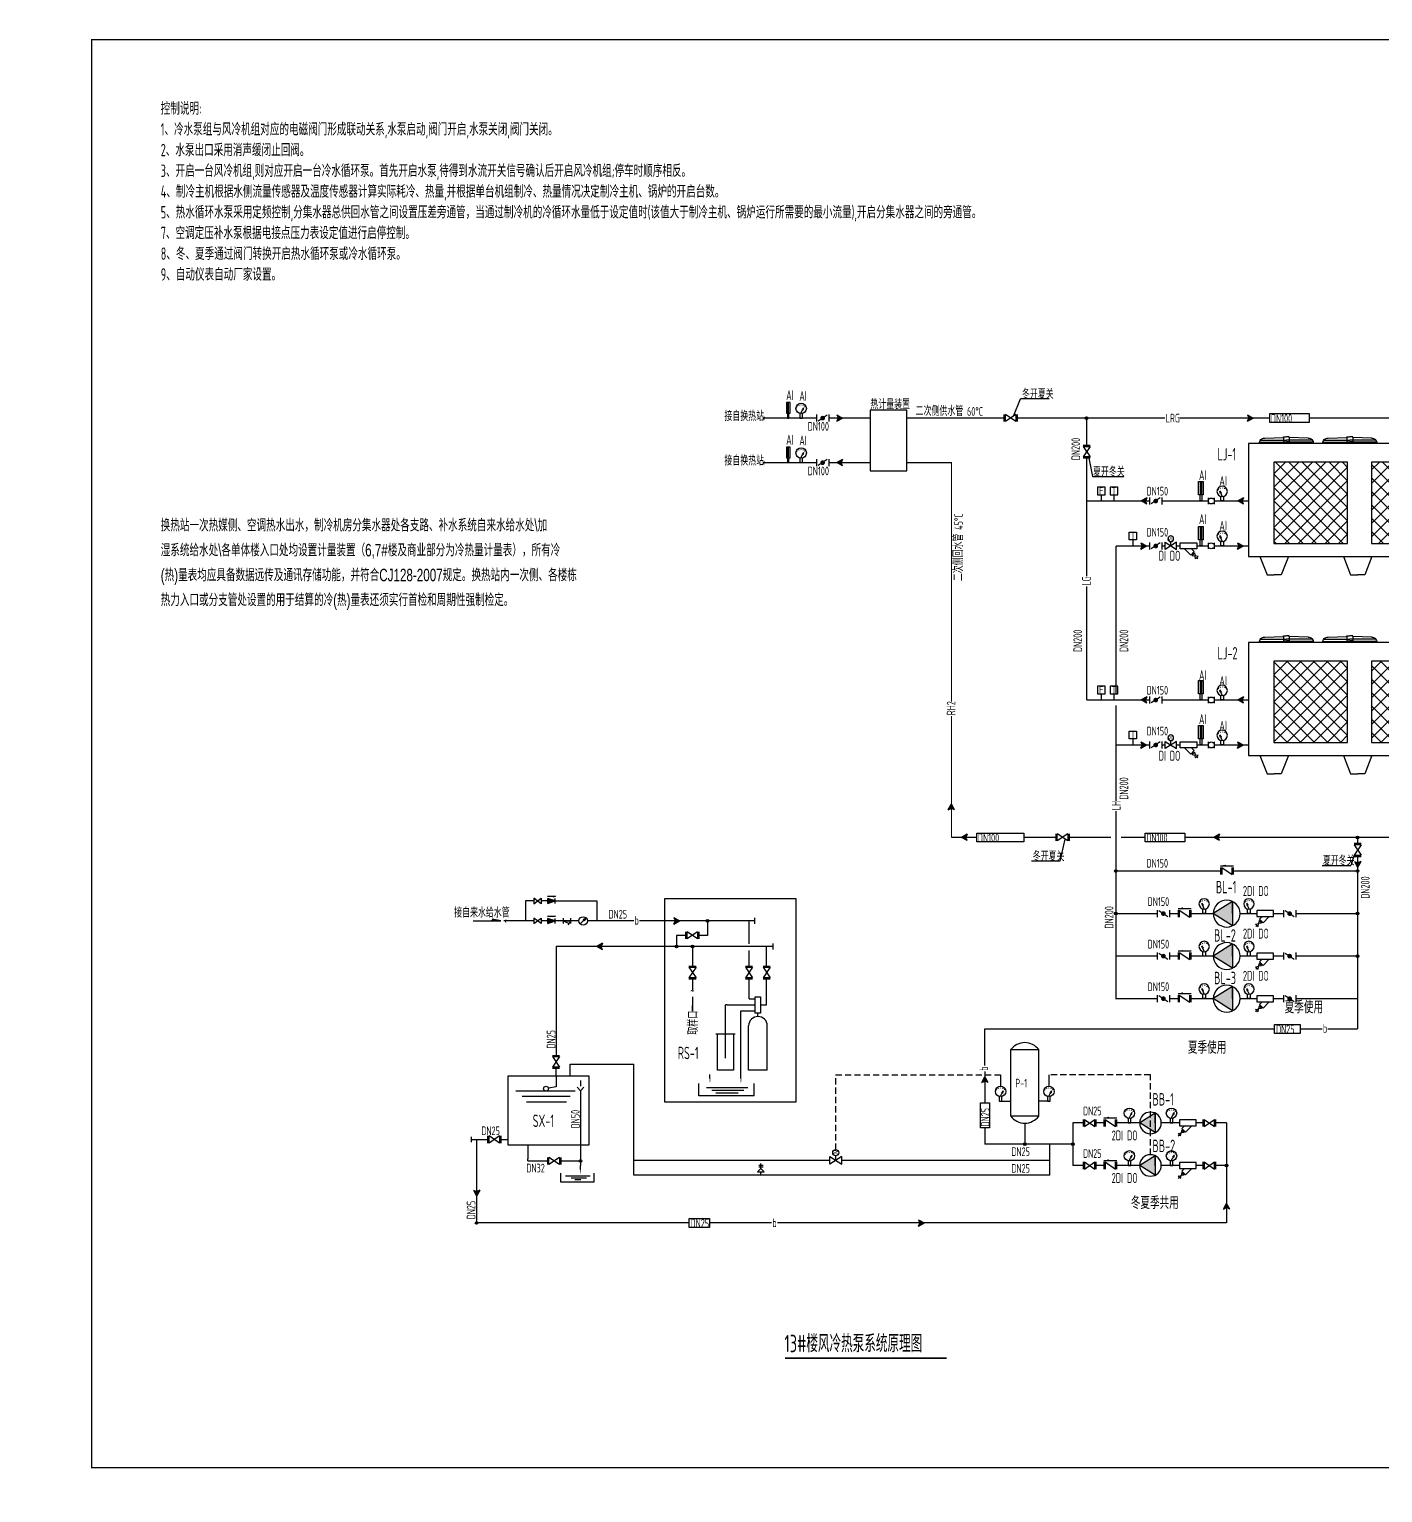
# Model space of a CAD drawing. Extents: x -253824 to 107923, y -224968 to 180578.
# Drawn here: x -60282 to -5890, y -224968 to -166146 of the extents above; entities that cross this region are included whole.
import ezdxf
from ezdxf.enums import TextEntityAlignment as Align

# ---------------------------------------------------------------- set-up
doc = ezdxf.new("R2010")
doc.units = 0
doc.header["$LTSCALE"] = 1000
doc.header["$MEASUREMENT"] = 0
doc.linetypes.add('DASHED', pattern=[0.75, 0.5, -0.25])
doc.linetypes.add('DASHED2', pattern=[0.375, 0.25, -0.125])
doc.layers.get('0').update_dxf_attribs({"linetype": 'CONTINUOUS'})
for name, color, linetype in [('ACS_COM', 7, 'CONTINUOUS'), ('ACS_COM_BZ', 3, 'CONTINUOUS'), ('ACS_KT_FM', 3, 'CONTINUOUS'), ('ACS_KT_FM_E', 3, 'CONTINUOUS'), ('ACS_水管', 3, 'CONTINUOUS'), ('ACS_设备', 4, 'CONTINUOUS'), ('ACS_阀门', 2, 'CONTINUOUS'), ('文字', 7, 'CONTINUOUS'), ('阀门', 2, 'CONTINUOUS')]:
    doc.layers.add(name, color=color, linetype=linetype)
doc.layers.add('ACS_KT_BJ', color=4, linetype='CONTINUOUS', lineweight=30)
doc.layers.add('ACS_KT_LH', color=2, linetype='DASHED', lineweight=50)
doc.styles.get("Standard").update_dxf_attribs({"font": 'ros.shx', "width": 0.75, "bigfont": 'jd.shx'})
doc.styles.add('ZH', font='ros.shx', dxfattribs={"width": 0.7, "bigfont": 'jd.shx'})
doc.styles.add('等高', font='ros1.shx', dxfattribs={"width": 0.7, "bigfont": 'jd.shx'})

# ---------------------------------------------------------------- blocks, each defined once
blk = doc.blocks.new('图框-A1')
for points, const_width in [([(0, 0), (841, 0), (841, 594), (0, 594)], 0.05), ([(766, 584), (25, 584), (25, 10), (766, 10)], 0.5)]:
    blk.add_lwpolyline(points, close=True, dxfattribs=dict(const_width=const_width))
at = {"const_width": 0.05}
for points in [[(0, 297), (2, 297)], [(420.5, 0), (420.5, 2)]]:
    blk.add_lwpolyline(points, dxfattribs=at)
blk = doc.blocks.new('风冷机组')
at = {"layer": 'ACS_设备'}
h = blk.add_hatch(dxfattribs=at)
h.set_pattern_fill('ANSI37', color=256, scale=120, style=0)
h.set_pattern_definition([(45, (-3202.8, -13753.6), (-269.408, 269.408), []), (135, (-3202.8, -13753.6), (-269.408, -269.408), [])])
h.paths.add_polyline_path([(-560, 4529), (-3524, 4529), (-3524, 1264), (-560, 1264)])
h.paths.add_polyline_path([(3368, 4529), (404, 4529), (404, 1264), (3368, 1264)])
for p, q in [((-3597, 5326), (-2514, 5326)), ((-3560, 5411), (-2514, 5411)), ((-3386, 5493), (-2633, 5522)), ((-2633, 5553), (-2520, 5553)), ((-2633, 5522), (-2633, 5553)), ((-2633, 5522), (-2633, 5349)), ((-2633, 5349), (-2514, 5349)), ((-1469, 5411), (-2514, 5411)), ((-2396, 5349), (-2514, 5349)), ((-1432, 5326), (-2514, 5326)), ((-2396, 5553), (-2509, 5553)), ((-2396, 5522), (-2396, 5553)), ((-1643, 5493), (-2396, 5522)), ((-2396, 5522), (-2396, 5349)), ((-763, 5326), (319, 5326)), ((-726, 5411), (319, 5411)), ((-552, 5493), (201, 5522)), ((201, 5522), (201, 5553)), ((201, 5553), (314, 5553)), ((201, 5522), (201, 5349)), ((201, 5349), (319, 5349)), ((1364, 5411), (319, 5411)), ((437, 5349), (319, 5349)), ((1402, 5326), (319, 5326)), ((437, 5553), (325, 5553)), ((437, 5522), (437, 5553)), ((1191, 5493), (437, 5522)), ((437, 5522), (437, 5349)), ((1784, 5326), (2867, 5326)), ((1822, 5411), (2867, 5411)), ((1995, 5493), (2749, 5522)), ((2749, 5522), (2749, 5553)), ((2749, 5553), (2861, 5553)), ((2749, 5522), (2749, 5349)), ((2749, 5349), (2867, 5349)), ((3912, 5411), (2867, 5411)), ((2985, 5349), (2867, 5349)), ((3949, 5326), (2867, 5326)), ((2985, 5553), (2872, 5553)), ((2985, 5522), (2985, 5553)), ((2985, 5522), (2985, 5349)), ((3738, 5493), (2985, 5522)), ((-5467, 4944), (-5467, 903)), ((-4443, 4944), (-5467, 4944)), ((-5299, 1776), (-4691, 1776)), ((-5299, 1620), (-4691, 1620)), ((-5299, 1464), (-4691, 1464)), ((-5467, 903), (-4445, 903)), ((-3976, 733), (-3691, 0)), ((-2834, 733), (-3119, 0)), ((-571, 733), (-286, 0)), ((571, 733), (286, 0)), ((2786, 733), (3072, 0)), ((3929, 733), (3643, 0)), ((-3691, 0), (-3405, 0)), ((-3119, 0), (-3405, 0)), ((-286, 0), (0, 0)), ((286, 0), (0, 0)), ((3072, 0), (3357, 0)), ((3643, 0), (3357, 0))]:
    blk.add_line(p, q, dxfattribs=at)
for points in [[(-5502, 4904), (-5580, 4904), (-5580, 920), (-5502, 920)], [(-4445, 5282), (4389, 5282), (4389, 733), (-4445, 733)], [(-3524, 4529), (-560, 4529), (-560, 1264), (-3524, 1264)], [(404, 4529), (3368, 4529), (3368, 1264), (404, 1264)], [(-5299, 1931), (-4691, 1931), (-4691, 1324), (-5299, 1324)]]:
    blk.add_lwpolyline(points, close=True, dxfattribs=at)
for centre, start, end in [((-3396, 5289), 87.23191, 181.90384), ((-1633, 5289), 358.09616, 92.76809), ((-562, 5289), 87.23191, 181.90384), ((1200, 5289), 358.09616, 92.76809), ((1986, 5289), 87.23191, 181.90384), ((3748, 5289), 358.09616, 92.76809)]:
    blk.add_arc(centre, 205, start, end, dxfattribs=at)
blk = doc.blocks.new('压力表')
at = {"layer": 'ACS_阀门', "ltscale": 10}
blk.add_hatch(color=256, dxfattribs=at).paths.add_polyline_path([(-332, 42), (-318, 73), (-412, 100)])
for p, q in [((-515, 77), (-500, 70)), ((-465, 152), (-454, 139)), ((-412, 100), (-332, 42)), ((-412, 100), (-318, 73)), ((-332, 42), (-318, 73)), ((-193, -7), (-325, 57)), ((-530, -12), (-514, -12)), ((-508, -99), (-493, -92))]:
    blk.add_line(p, q, dxfattribs=at)
at = {"layer": 'ACS_阀门'}
blk.add_line((-453, -169), (-441, -157), dxfattribs=at)
at = {"layer": 'ACS_阀门', "ltscale": 10}
blk.add_lwpolyline([(-184, -53), (0, -53), (0, 53), (-184, 53)], dxfattribs=at)
blk.add_circle((-386, 0), 209, dxfattribs=at)
blk = doc.blocks.new('HDXJRJT')
for p, q in [((-1.42, -1.47), (-1.42, 1.38)), ((-1.08, 0.91), (-1.42, 0.91)), ((1.08, 0.91), (1.42, 0.91)), ((1.43, -1.47), (1.43, 1.38)), ((-1.08, -1), (-1.42, -1)), ((1.08, -1), (1.42, -1))]:
    blk.add_line(p, q)
for centre, radius, start, end in [((-1.08, 1.27), 0.356, 270, 310.54209), ((0, 0), 1.31, 49.45791, 130.54209), ((1.08, 1.27), 0.356, 229.45791, 270), ((-1.08, -1.36), 0.356, 49.45791, 90), ((0, -0.09), 1.31, 229.45791, 310.54209), ((1.08, -1.36), 0.356, 90, 130.54209)]:
    blk.add_arc(centre, radius, start, end)
blk = doc.blocks.new('Y型除污器')
at = {"layer": 'ACS_阀门', "ltscale": 10}
for p, q in [((123, 497), (373, 248)), ((229, 104), (123, 210)), ((373, 248), (229, 104)), ((335, 141), (285, 92)), ((285, 92), (405, 71)), ((335, 141), (301, 176)), ((335, 141), (385, 191)), ((385, 191), (405, 71)), ((525, 50), (405, 71)), ((426, -49), (405, 71)), ((476, 1), (426, -49)), ((476, 1), (525, 50)), ((520, -43), (476, 1))]:
    blk.add_line(p, q, dxfattribs=at)
blk.add_lwpolyline([(123, 0), (123, 668), (-123, 668), (-123, 0)], close=True, dxfattribs=at)
blk = doc.blocks.new('温度计')
at = {"layer": '阀门'}
for p, q in [((-91, 784), (-91, 248)), ((93, 784), (-91, 784)), ((-18, 743), (-18, 287)), ((21, 743), (-18, 743)), ((2, 613), (2, 287)), ((21, 287), (21, 743)), ((93, 248), (93, 784)), ((-91, 248), (93, 248)), ((-34, 248), (-34, 0)), ((-34, 0), (34, 0)), ((-18, 287), (21, 287)), ((34, 0), (34, 248))]:
    blk.add_line(p, q, dxfattribs=at)
blk = doc.blocks.new('箭头01')
at = {"ltscale": 10}
blk.add_hatch(color=7, dxfattribs=at).paths.add_polyline_path([(12, -101), (161, -173), (1, 113), (-159, -173), (-10, -101)])
at = {"color": 7, "ltscale": 10}
for p, q in [((-159, -173), (1, 113)), ((161, -173), (1, 113)), ((-159, -173), (-10, -101)), ((-10, -101), (12, -101)), ((161, -173), (12, -101))]:
    blk.add_line(p, q, dxfattribs=at)
blk = doc.blocks.new('水泵01')
at = {"layer": 'ACS_设备'}
blk.add_hatch(color=8, dxfattribs=at).paths.add_polyline_path([(0, 541), (-490, -229), (0, -229), (490, -229)])
for p, q in [((-490, -229), (0, 541)), ((490, -229), (0, 541)), ((-490, -229), (490, -229))]:
    blk.add_line(p, q, dxfattribs=at)
at = {"layer": 'ACS_设备', "color": 8}
for q in [(-490, -229), (490, -229)]:
    blk.add_line((0, -229), q, dxfattribs=at)
at = {"layer": 'ACS_设备'}
blk.add_circle((0, 0), 541, dxfattribs=at)
blk = doc.blocks.new('截止阀')
at = {"layer": 'ACS_阀门'}
for p, q in [((-143, 261), (143, 261)), ((-143, 211), (143, -211)), ((143, 211), (-143, -211)), ((-143, 211), (143, 211)), ((143, -211), (-143, -211)), ((143, -261), (-143, -261))]:
    blk.add_line(p, q, dxfattribs=at)
blk = doc.blocks.new('aqf1')
for p, q in [((0, 2.25), (-1.125, 1.125)), ((-1.125, 1.125), (1.125, 1.125)), ((-0.75, 3.375), (0.75, 3.375)), ((-0.75, 2.8125), (0.75, 2.8125)), ((0, 2.25), (0, 3.9375)), ((1.125, 1.125), (0, 2.25)), ((0, 0), (0, 1.125))]:
    blk.add_line(p, q)
blk = doc.blocks.new('dcf1')
for p, q in [((-1.5, -0.94), (-1.5, 0.94)), ((-1.5, 0.94), (1.5, -0.94)), ((1.5, 0.94), (-1.5, -0.94)), ((0, 0), (0, 1.13)), ((1.5, -0.94), (1.5, 0.94))]:
    blk.add_line(p, q)
blk.add_circle((0, 1.88), 0.75)
at = {"width": 0.8}
blk.add_text('M', height=1.13, rotation=90, dxfattribs=at).set_placement((0.5, 1.52))
blk = doc.blocks.new('HDDF')
for p, q in [((-2.47, 1.45), (-2.47, -1.4)), ((1.78, 1.22), (-1.78, -1.17)), ((2.47, 1.45), (2.47, -1.4))]:
    blk.add_line(p, q)
at = {"const_width": 0.944}
blk.add_lwpolyline([(-0.47, 0, 1), (0.47, 0, 1)], format="xyb", close=True, dxfattribs=at)
blk = doc.blocks.new('Yxglq')
for p, q in [((0, 1.07), (0, -1.07)), ((0, 0), (2.37, -1.03)), ((0, 0), (2.99, 0)), ((2.99, 1.07), (2.99, -1.07)), ((2.09, -1.61), (2.71, -0.35))]:
    blk.add_line(p, q)
blk = doc.blocks.new('ACSSgFj235')
for p, q in [((-1.2, -1.2), (1.2, 1.2)), ((1.2, 1.2), (0.01, 0.43)), ((0.43, 0.01), (0.01, 0.43)), ((1.2, 1.2), (0.43, 0.01))]:
    blk.add_line(p, q)
blk.add_circle((0, 0), 1.7)
blk = doc.blocks.new('jzf')
for p, q in [((-1.5, 1.125), (1.5, -1.125)), ((1.5, 1.125), (-1.5, -1.125)), ((-1.5, -1.125), (-1.5, 1.125)), ((1.5, -1.125), (1.5, 1.125))]:
    blk.add_line(p, q)
blk = doc.blocks.new('倒流防止器')
blk.add_hatch(color=256).paths.add_polyline_path([(0, 0), (283, -100), (283, 100)])
for p, q in [((0, 100), (0, -100)), ((283, 100), (0, 0)), ((0, 0), (283, -100)), ((283, 100), (283, -100)), ((-16, -186), (89, -156)), ((304, -186), (-16, -186))]:
    blk.add_line(p, q)
blk = doc.blocks.new('ACSSgFj240')
at = {"xscale": 0.00999999999476131, "yscale": 0.00999999999476131, "zscale": 0.00999999999476131}
blk.add_blockref('倒流防止器', (0, 0), dxfattribs=at)
blk = doc.blocks.new('DDZF')
for p, q in [((1.5, 0.94), (-1.5, -0.94)), ((-1.5, 0.94), (1.5, -0.94)), ((-1.5, -0.94), (-1.5, 0.94)), ((0, 0), (0, 1.12)), ((1.5, -0.94), (1.5, 0.94))]:
    blk.add_line(p, q)
blk.add_circle((0, 1.88), 0.75)
at = {"width": 0.8}
blk.add_text('M', height=1.12, dxfattribs=at).set_placement((-0.31, 1.32))

msp = doc.modelspace()

# ---------------------------------------------------------------- hatches: boundary and pattern name
at = {"layer": 'ACS_COM'}
for points in [[(-17845, -181773, 1), (-17737, -181773, 1)], [(-6847, -198629, -1), (-6955, -198629, -1)], [(-16557, -199979, -1), (-16665, -199979, -1)], [(-6847, -199979, -1), (-6955, -199979, -1)], [(-6847, -199979, -1), (-6955, -199979, -1)], [(-16557, -201689, -1), (-16665, -201689, -1)], [(-6847, -201689, -1), (-6955, -201689, -1)], [(-6847, -201689, -1), (-6955, -201689, -1)], [(-33078, -201982, 1), (-32970, -201982, 1)], [(-34325, -203012, 1), (-34217, -203012, 1)], [(-33680, -203012, 1), (-33572, -203012, 1)], [(-6847, -203399, -1), (-6955, -203399, -1)], [(-6847, -203399, -1), (-6955, -203399, -1)], [(-20325, -210958, 1), (-20217, -210958, 1)], [(-18397, -210958, 1), (-18289, -210958, 1)], [(-38179, -211633, 1), (-38071, -211633, 1)], [(-12111, -211813, -1), (-12219, -211813, -1)], [(-42357, -214125, 1), (-42249, -214125, 1)]]:
    msp.add_hatch(color=8, dxfattribs=at).paths.add_polyline_path(points)
at = {"layer": 'ACS_KT_FM'}
msp.add_hatch(color=256, dxfattribs=at).paths.add_polyline_path([(-41332, -201982), (-41679, -201913), (-41629, -201982)])
at = {"layer": 'ACS_阀门'}
for points in [[(-12412, -199787), (-12217, -199750), (-12239, -199787)], [(-14116, -201497), (-13921, -201460), (-13943, -201497)], [(-14116, -203207), (-13921, -203170), (-13943, -203207)], [(-14116, -204917), (-13921, -204880), (-13943, -204917)], [(-17096, -209912), (-16901, -209874), (-16924, -209912)], [(-17096, -211622), (-16901, -211584), (-16924, -211622)]]:
    msp.add_hatch(color=256, dxfattribs=at).paths.add_polyline_path(points)

# ---------------------------------------------------------------- linework, layer by layer
at = {"color": 4}
msp.add_line((-33626, -205617), (-33626, -205379), dxfattribs=at)
msp.add_line((-33626, -205617), (-33626, -205379), dxfattribs=at)
at = {"layer": 'ACS_COM', "color": 2, "ltscale": 10}
for p, q in [((-20732, -181698), (-20440, -180999, -1)), ((-19297, -180999, -1), (-20440, -180999, -1)), ((-17706, -183384), (-17554, -184125, -1)), ((-17554, -184125, -1), (-16298, -184125, -1)), ((-18662, -198693), (-18864, -199581, -1)), ((-7044, -199344), (-7176, -199756, -1)), ((-18864, -199581, -1), (-20008, -199581, -1)), ((-8319, -199756, -1), (-7176, -199756, -1))]:
    msp.add_line(p, q, dxfattribs=at)
at = {"layer": 'ACS_COM'}
for p, q in [((-17200, -184855), (-17200, -185105)), ((-16691, -184855), (-16691, -185105)), ((-15930, -186661), (-15930, -186911)), ((-17200, -192855), (-17200, -193105)), ((-16691, -192855), (-16691, -193105)), ((-15930, -194661), (-15930, -194911)), ((-21244, -208170), (-21244, -208629)), ((-19305, -208170), (-19305, -208629))]:
    msp.add_line(p, q, dxfattribs=at)
at = {"layer": 'ACS_COM', "linetype": 'DASHED2'}
for p, q in [((-27872, -211182), (-27872, -208170)), ((-27872, -208170), (-21244, -208170)), ((-15223, -208170), (-19305, -208170)), ((-15223, -211381), (-15223, -208170))]:
    msp.add_line(p, q, dxfattribs=at)
at = {"layer": 'ACS_COM', "color": 2, "ltscale": 10}
for points in [[(-26493, -183889), (-25018, -183889), (-25018, -181461), (-26493, -181461)], [(-10432, -181595), (-8841, -181595), (-8841, -181951), (-10432, -181951)], [(-22206, -198451), (-20314, -198451), (-20314, -198807), (-22206, -198807)], [(-15439, -198451), (-13847, -198451), (-13847, -198807), (-15439, -198807)], [(-10234, -206148), (-9206, -206148), (-9206, -206505), (-10234, -206505)], [(-22053, -210307), (-22053, -209303), (-21696, -209303), (-21696, -210307)], [(-33764, -213947), (-32949, -213947), (-32949, -214304), (-33764, -214304)]]:
    msp.add_lwpolyline(points, close=True, dxfattribs=at)
at = {"layer": 'ACS_COM'}
for points in [[(-17050, -184555), (-17350, -184555), (-17350, -184855), (-17050, -184855)], [(-16541, -184555), (-16841, -184555), (-16841, -184855), (-16541, -184855)], [(-16080, -186361), (-15780, -186361), (-15780, -186661), (-16080, -186661)], [(-17050, -192555), (-17350, -192555), (-17350, -192855), (-17050, -192855)], [(-16541, -192555), (-16841, -192555), (-16841, -192855), (-16541, -192855)], [(-16080, -194361), (-15780, -194361), (-15780, -194661), (-16080, -194661)]]:
    msp.add_lwpolyline(points, close=True, dxfattribs=at)
at = {"layer": 'ACS_COM', "const_width": 70}
msp.add_lwpolyline([(-29906, -219561), (-23410, -219561)], dxfattribs=at)
at = {"layer": 'ACS_COM', "color": 8}
for centre in [(-17791, -181773), (-6901, -198629), (-16611, -199979), (-6901, -199979), (-6901, -199979), (-16611, -201689), (-6901, -201689), (-6901, -201689), (-33024, -201982, -6000), (-34271, -203012, -6000), (-33626, -203012, -6000), (-6901, -203399), (-6901, -203399), (-20271, -210958), (-18343, -210958), (-38125, -211633, -6000), (-12165, -211813), (-42303, -214125)]:
    msp.add_circle(centre, 54, dxfattribs=at)
at = {"layer": 'ACS_KT_BJ', "elevation": -6000}
for points in [[(-40010, -201182), (-40335, -201182), (-40335, -201982)], [(-39436, -201182), (-39710, -201182)], [(-39153, -201182), (-37475, -201182), (-37475, -201982)]]:
    msp.add_lwpolyline(points, dxfattribs=at)
at = {"layer": 'ACS_KT_FM'}
for p, q in [((-42446, -201982, -6000), (-41332, -201982, -6000)), ((-41332, -201982, -6000), (-41716, -201982, -6000)), ((-41332, -201982, -6000), (-41716, -201982, -6000)), ((-41679, -201913, -6000), (-41629, -201982, -6000)), ((-41332, -201982, -6000), (-41679, -201913, -6000))]:
    msp.add_line(p, q, dxfattribs=at)
at = {"layer": 'ACS_KT_LH', "const_width": 50}
for points in [[(-28646, -183565), (-30791, -183565)], [(-28352, -183565), (-28446, -183565)], [(-26493, -183565), (-28152, -183565)], [(-23221, -185499), (-23221, -183565), (-25018, -183565)], [(-23221, -193167), (-23221, -185499)], [(-15258, -186911), (-16611, -186911)], [(-16611, -192869), (-16611, -186911)], [(-14637, -186911), (-14764, -186911)], [(-14028, -186911), (-14179, -186911)], [(-13360, -186911), (-12910, -186911)], [(-12662, -186911), (-11283, -186911)], [(-16611, -194911), (-16611, -193323)], [(-23221, -198629), (-23221, -193747)], [(-15258, -194911), (-16611, -194911)], [(-16611, -194911), (-16611, -197165)], [(-14637, -194911), (-14764, -194911)], [(-14028, -194911), (-14179, -194911)], [(-13360, -194911), (-12910, -194911)], [(-12662, -194911), (-11283, -194911)], [(-16611, -199979), (-16611, -197568)], [(-22206, -198629), (-23221, -198629)], [(-19017, -198629), (-20314, -198629)], [(-16811, -198629), (-18495, -198629)], [(-16411, -198629), (-15439, -198629)], [(-2398, -198629), (-13847, -198629)], [(-6901, -198871), (-6901, -198629)], [(-6901, -199979), (-6901, -199394)], [(-16611, -199979), (-16611, -205109), (-14950, -205109)], [(-12412, -199979), (-16611, -199979)], [(-6901, -199979), (-11889, -199979)], [(-6901, -199979), (-6901, -205109), (-9385, -205109)], [(-14950, -201689), (-16611, -201689)], [(-14116, -201689), (-14456, -201689)], [(-12699, -201689), (-13594, -201689)], [(-10948, -201689), (-11618, -201689)], [(-9878, -201689), (-10281, -201689)], [(-6901, -201689), (-9385, -201689)], [(-14950, -203399), (-16611, -203399)], [(-14116, -203399), (-14456, -203399)], [(-12699, -203399), (-13594, -203399)], [(-10948, -203399), (-11618, -203399)], [(-9878, -203399), (-10281, -203399)], [(-6901, -203399), (-9385, -203399)], [(-14116, -205109), (-14456, -205109)], [(-12699, -205109), (-13594, -205109)], [(-10948, -205109), (-11618, -205109)], [(-9878, -205109), (-10281, -205109)]]:
    msp.add_lwpolyline(points, dxfattribs=at)
at = {"layer": 'ACS_水管', "color": 8}
for p, q in [((-34751, -201099), (-34751, -209250)), ((-29463, -201099), (-34751, -201099)), ((-29463, -209250), (-29463, -201099)), ((-34751, -209250), (-29463, -209250))]:
    msp.add_line(p, q, dxfattribs=at)
at = {"layer": 'ACS_水管'}
for p, q in [((-40010, -201982, -6000), (-41204, -201982, -6000)), ((-38190, -201982, -6000), (-39710, -201982, -6000)), ((-35992, -201982, -6000), (-37850, -201982, -6000)), ((-34751, -201982, -6000), (-35756, -201982, -6000)), ((-31134, -201982, -6000), (-34751, -201982, -6000)), ((-33024, -201982, -6000), (-33024, -202566, -6000)), ((-31354, -202903, -6000), (-31354, -201982, -6000)), ((-31134, -201857), (-31134, -202106)), ((-33893, -202566, -6000), (-34271, -202566, -6000)), ((-34271, -202566, -6000), (-34271, -203012, -6000)), ((-33024, -202566, -6000), (-33371, -202566, -6000)), ((-30395, -202887), (-30395, -203137)), ((-34751, -203012, -6000), (-39112, -203012, -6000)), ((-39112, -203012, -6000), (-39112, -207390, -6000)), ((-30395, -203012, -6000), (-34751, -203012, -6000)), ((-33626, -203012, -6000), (-33626, -203800, -6000)), ((-31354, -203800, -6000), (-31354, -203177, -6000)), ((-30651, -203800, -6000), (-30651, -203012, -6000)), ((-33626, -204322, -6000), (-33626, -204765, -6000)), ((-31354, -205122, -6000), (-31354, -204322, -6000)), ((-30651, -205357, -6000), (-30651, -204322, -6000)), ((-33626, -205037, -6000), (-33626, -205617, -6000)), ((-31354, -205122, -6000), (-31104, -205122, -6000)), ((-6901, -205055), (-6901, -206326)), ((-32305, -207503, -6000), (-32305, -205357, -6000)), ((-32234, -205357, -6000), (-32305, -205357, -6000)), ((-32234, -205357, -6000), (-31104, -205357, -6000)), ((-31681, -208156, -6000), (-31681, -205592, -6000)), ((-31681, -205592, -6000), (-31104, -205592, -6000)), ((-30890, -205357, -6000), (-30651, -205357, -6000)), ((-21875, -207802), (-21875, -206326)), ((-21875, -206326), (-10234, -206326)), ((-9206, -206326), (-8325, -206326)), ((-8089, -206326), (-6901, -206326)), ((-39112, -208222, -6000), (-39112, -207912, -6000)), ((-38551, -208222, -6000), (-38551, -207743, -6000)), ((-38551, -207743, -6000), (-35992, -207743, -6000)), ((-35992, -212208), (-35992, -207743, -6000)), ((-32926, -208312), (-32926, -208153)), ((-31681, -208312), (-31681, -208153)), ((-21875, -208039), (-21875, -209303)), ((-38125, -208404, -6000), (-38125, -208630, -6000)), ((-38125, -208809, -6000), (-38125, -211815, -6000)), ((-21875, -210307), (-21875, -210958)), ((-20271, -210114), (-20271, -210958)), ((-17930, -210103), (-18343, -210103)), ((-18343, -210103), (-18343, -211813)), ((-17096, -210103), (-17407, -210103)), ((-15656, -210103), (-16574, -210103)), ((-14061, -210103), (-14790, -210103)), ((-13123, -210103), (-13393, -210103)), ((-12165, -210103), (-12600, -210103)), ((-12165, -210103), (-12165, -211813)), ((-42505, -210884), (-42505, -210659)), ((-42505, -210772, -6000), (-41856, -210772, -6000)), ((-42303, -210772, -6000), (-42303, -214125, -6000)), ((-41333, -210772, -6000), (-41056, -210772, -6000)), ((-40248, -210987, -6000), (-40248, -211543, -6000)), ((-18343, -210958), (-21875, -210958)), ((-19265, -212208), (-19265, -210958)), ((-12165, -210613), (-12165, -214125)), ((-40248, -211633, -6000), (-39448, -211633, -6000)), ((-38925, -211633, -6000), (-38125, -211633, -6000)), ((-28116, -211608), (-35992, -211608)), ((-19265, -211608), (-27629, -211608)), ((-38125, -211971), (-38125, -211813)), ((-19265, -212208), (-35992, -212208)), ((-17930, -211813), (-18343, -211813)), ((-17096, -211813), (-17407, -211813)), ((-15656, -211813), (-16574, -211813)), ((-14061, -211813), (-14790, -211813)), ((-13123, -211813), (-13393, -211813)), ((-12165, -211813), (-12600, -211813)), ((-33764, -214125), (-42303, -214125)), ((-30451, -214125), (-32949, -214125)), ((-12165, -214125), (-30215, -214125))]:
    msp.add_line(p, q, dxfattribs=at)
at = {"layer": 'ACS_水管', "const_width": 50}
for points in [[(-30791, -181773), (-28646, -181773)], [(-28152, -181773), (-26493, -181773)], [(-25018, -181773), (-22421, -181773)], [(-22421, -181773), (-21104, -181773)], [(-20581, -181773), (-17791, -181773)], [(-17791, -182862), (-17791, -181773)], [(-17791, -181773), (-14642, -181773)], [(-14055, -181773), (-10432, -181773)], [(-8841, -181773), (2887, -181773)], [(-17791, -183384), (-17791, -188136)], [(-15258, -185105), (-17791, -185105)], [(-14764, -185105), (-12910, -185105)], [(-12662, -185105), (-11283, -185105)], [(-17791, -188539), (-17791, -193105)], [(-15258, -193105), (-17791, -193105)], [(-14764, -193105), (-12910, -193105)], [(-12662, -193105), (-11283, -193105)]]:
    msp.add_lwpolyline(points, dxfattribs=at)
at = {"layer": 'ACS_水管', "const_width": 50, "elevation": -6000}
msp.add_lwpolyline([(-40248, -211543), (-40248, -211633)], dxfattribs=at)
at = {"layer": 'ACS_水管'}
for points in [[(-32926, -208537), (-32907, -208312), (-32945, -208312)], [(-31681, -208537), (-31700, -208312), (-31661, -208312)], [(-38125, -212196), (-38144, -211971), (-38106, -211971)]]:
    msp.add_solid(points, dxfattribs=at)
at = {"layer": 'ACS_设备'}
for p, q in [((-31104, -205699), (-31104, -205042)), ((-31104, -205042), (-30890, -205042)), ((-30890, -205042), (-30890, -205699)), ((-30890, -205699), (-31104, -205699)), ((-30997, -205827), (-30997, -205699)), ((-31372, -207985), (-31372, -206202)), ((-30622, -207985), (-30622, -206202)), ((-32697, -206519), (-31910, -206519)), ((-32622, -207985), (-32622, -206519)), ((-31985, -206519), (-31985, -207985)), ((-20837, -209833), (-20837, -207159)), ((-20837, -207159), (-19712, -207159)), ((-19712, -209833), (-19712, -207159)), ((-37784, -208222), (-41056, -208222)), ((-41056, -208222), (-41056, -210987)), ((-39112, -208222), (-39112, -208654)), ((-37784, -210987), (-37784, -208222)), ((-31985, -207985), (-32622, -207985)), ((-30622, -207985), (-31372, -207985)), ((-39112, -208654), (-39418, -208709)), ((-38258, -208673), (-38125, -208809)), ((-37992, -208673), (-38125, -208809)), ((-33369, -209010), (-33369, -208524)), ((-31410, -208693), (-33066, -208693)), ((-31566, -208798), (-32846, -208798)), ((-31148, -209010), (-31148, -208524)), ((-38344, -208825), (-40732, -208825)), ((-38545, -209046), (-40476, -209046)), ((-38697, -209266), (-40304, -209266)), ((-31148, -209010), (-33369, -209010)), ((-31788, -208903), (-32697, -208903)), ((-19712, -209833), (-20837, -209833)), ((-41056, -210987), (-37784, -210987)), ((-38914, -212485), (-38914, -212117)), ((-37737, -212243), (-38729, -212243)), ((-37893, -212318), (-38509, -212318)), ((-37592, -212117), (-37592, -212485)), ((-37592, -212485), (-38914, -212485)), ((-38115, -212393), (-38360, -212393))]:
    msp.add_line(p, q, dxfattribs=at)
msp.add_circle((-39515, -208727), 98.5, dxfattribs=at)
for centre, radius, start, end in [((-30997, -206202), 375, 0, 180), ((-20275, -207581), 703, 36.8699, 143.1301), ((-20275, -209411), 703, 216.8699, 323.1301)]:
    msp.add_arc(centre, radius, start, end, dxfattribs=at)
at = {"layer": 'ACS_阀门'}
for p, q in [((-12412, -199787), (-12217, -199750)), ((-11889, -199787), (-12412, -199787)), ((-12412, -199836), (-12412, -200122)), ((-12362, -199836), (-12362, -200122)), ((-12362, -199836), (-11939, -200122)), ((-12217, -199750), (-12239, -199787)), ((-11939, -200122), (-11939, -199836)), ((-11889, -200122), (-11889, -199836)), ((-14116, -201497), (-13921, -201460)), ((-13594, -201497), (-14116, -201497)), ((-14116, -201546), (-14116, -201832)), ((-14066, -201546), (-13644, -201832)), ((-14066, -201546), (-14066, -201832)), ((-13921, -201460), (-13943, -201497)), ((-13644, -201832), (-13644, -201546)), ((-13594, -201832), (-13594, -201546)), ((-14116, -203207), (-13921, -203170)), ((-13594, -203207), (-14116, -203207)), ((-14116, -203256), (-14116, -203542)), ((-14066, -203256), (-13644, -203542)), ((-14066, -203256), (-14066, -203542)), ((-13921, -203170), (-13943, -203207)), ((-13644, -203542), (-13644, -203256)), ((-13594, -203542), (-13594, -203256)), ((-14116, -204917), (-13921, -204880)), ((-13594, -204917), (-14116, -204917)), ((-14116, -204966), (-14116, -205252)), ((-14066, -204966), (-13644, -205252)), ((-14066, -204966), (-14066, -205252)), ((-13921, -204880), (-13943, -204917)), ((-13644, -205252), (-13644, -204966)), ((-13594, -205252), (-13594, -204966)), ((-21246, -209224), (-20837, -209224)), ((-19304, -209224), (-19712, -209224)), ((-17096, -209912), (-16901, -209874)), ((-16574, -209912), (-17096, -209912)), ((-17096, -209960), (-17096, -210246)), ((-17046, -209960), (-17046, -210246)), ((-17046, -209960), (-16624, -210246)), ((-16901, -209874), (-16924, -209912)), ((-16624, -210246), (-16624, -209960)), ((-16574, -210246), (-16574, -209960)), ((-17096, -211622), (-16901, -211584)), ((-16574, -211622), (-17096, -211622)), ((-17096, -211670), (-17096, -211956)), ((-17046, -211670), (-17046, -211956)), ((-17046, -211670), (-16624, -211956)), ((-16901, -211584), (-16924, -211622)), ((-16624, -211956), (-16624, -211670)), ((-16574, -211956), (-16574, -211670))]:
    msp.add_line(p, q, dxfattribs=at)

# ---------------------------------------------------------------- block references
at = {"xscale": 100, "yscale": 100, "zscale": 100}
msp.add_blockref('图框-A1', (-60279, -224965), dxfattribs=at)
at = {"layer": 'ACS_KT_FM', "yscale": 100}
for name, p, xscale, zscale in [('HDDF', (-28399, -181776), 100, 100), ('HDDF', (-28399, -183567), 100, 100), ('HDDF', (-15011, -185108), 100, 100), ('HDDF', (-15011, -186914), 100, 100), ('HDDF', (-15011, -193108), 100, 100), ('HDDF', (-15011, -194914), 100, 100), ('HDDF', (-14703, -201691), -100, 100), ('HDDF', (-9631, -201691), -100, 100), ('Yxglq', (-38826, -201982, -6000), 100, 2), ('HDDF', (-14703, -203401), -100, 100), ('HDDF', (-9631, -203401), -100, 100), ('HDDF', (-14703, -205111), -100, 100), ('HDDF', (-9631, -205111), -100, 100)]:
    msp.add_blockref(name, p, dxfattribs=dict(at, xscale=xscale, zscale=zscale))
at = {"layer": 'ACS_KT_FM', "yscale": 100, "zscale": 2, "rotation": 180}
for name, p, xscale in [('jzf', (-39860, -201182, -6000), -100), ('ACSSgFj240', (-39153, -201182, -6000), 100), ('jzf', (-39860, -201982, -6000), -100), ('ACSSgFj240', (-39153, -201982, -6000), 100)]:
    msp.add_blockref(name, p, dxfattribs=dict(at, xscale=xscale))
at = {"layer": 'ACS_KT_FM', "xscale": 100, "yscale": 100}
msp.add_blockref('ACSSgFj235', (-38020, -201984, -6000), dxfattribs=at)
at = {"layer": 'ACS_KT_FM_E'}
for name, p, xscale, yscale, zscale in [('DDZF', (-14408, -186911), -152.5502379992977, 152.5502379983664, 3.051004759974778), ('DDZF', (-14408, -194911), -152.5502379992977, 152.5502379983664, 3.051004759974778), ('dcf1', (-27872, -211608), 162.3534543103306, 162.3534543103306, 3.247069086207596)]:
    msp.add_blockref(name, p, dxfattribs=dict(at, xscale=xscale, yscale=yscale, zscale=zscale))
at = {"layer": 'ACS_水管'}
for p, xscale, yscale, zscale, rotation in [((-27686, -181772), 0.7999999998137355, 0.7999999998137355, 0.7999999998137355, 270), ((-11192, -181772), 0.7999999998137355, 0.7999999998137355, 0.7999999998137355, 270), ((-27734, -183564), -0.7999999998137355, 0.7999999998137355, 0.7999999998137355, 90), ((-15507, -185104), -0.7999999998137355, 0.7999999998137355, 0.8, 90), ((-11620, -185104), -0.7999999998137355, 0.7999999998137355, 0.8, 90), ((-15477, -186910), 0.7999999998137355, 0.7999999998137355, 0.7999999998137355, 270), ((-11590, -186910), 0.7999999998137355, 0.7999999998137355, 0.7999999998137355, 270), ((-15507, -193104), -0.7999999998137355, 0.7999999998137355, 0.8, 90), ((-11620, -193104), -0.7999999998137355, 0.7999999998137355, 0.8, 90), ((-15477, -194910), 0.7999999998137355, 0.7999999998137355, 0.7999999998137355, 270), ((-11590, -194910), 0.7999999998137355, 0.7999999998137355, 0.7999999998137355, 270), ((-22725, -198630), 0.7999999998137355, 0.7999999998137355, 0.7999999998137355, 90), ((-12586, -198630), 0.7999999998137355, 0.7999999998137355, 0.7999999998137355, 90), ((-6902, -199733), -0.8000000000465661, 0.7999999998137355, 0.8, 180), ((-34243, -201981, -6000), 0.7999999998137355, 0.7999999998137355, 0.7999999998137355, 270), ((-37377, -203013, -6000), 0.7999999998137355, 0.7999999998137355, 0.7999999998137355, 90), ((-42302, -212940, -6000), 0.7999999999301508, 0.7999999999301508, 0.7999999999301508, 180), ((-24408, -214125), 0.7999999998137355, 0.7999999998137355, 0.7999999998137355, 270)]:
    msp.add_blockref('箭头01', p, dxfattribs=dict(at, xscale=xscale, yscale=yscale, zscale=zscale, rotation=rotation))
at = {"layer": 'ACS_水管', "xscale": -1}
for p in [(-6895, -188074), (-6895, -196074)]:
    msp.add_blockref('风冷机组', p, dxfattribs=at)
at = {"layer": 'ACS_水管'}
for p, xscale, yscale, zscale in [((-23222, -197387), 0.7999999998137355, 0.7999999998137355, 0.7999999998137355), ((-21876, -208347), 0.7999999999301508, 0.7999999999301508, 0.7999999999301508), ((-12166, -213428), 0.7999999999301508, 0.7999999999301508, 0.7999999999301508)]:
    msp.add_blockref('箭头01', p, dxfattribs=dict(at, xscale=xscale, yscale=yscale, zscale=zscale))
at = {"layer": 'ACS_设备', "xscale": -1, "rotation": 90}
for p in [(-12158, -201689), (-12158, -203399), (-12158, -205109)]:
    msp.add_blockref('水泵01', p, dxfattribs=at)
at = {"layer": 'ACS_设备', "xscale": -0.7999999998137355, "yscale": 0.7999999998137355, "zscale": 0.8, "rotation": 90}
for p in [(-15223, -210103), (-15223, -211813)]:
    msp.add_blockref('水泵01', p, dxfattribs=at)
at = {"layer": 'ACS_阀门'}
for name, p, xscale, yscale, zscale in [('温度计', (-29782, -181773), 0.8000000000465661, 0.8000000000465661, 0.8000000000465661), ('温度计', (-29782, -183565), 0.8000000000465661, 0.8000000000465661, 0.8000000000465661), ('aqf1', (-30877, -212208), 120, 120, 2.4)]:
    msp.add_blockref(name, p, dxfattribs=dict(at, xscale=xscale, yscale=yscale, zscale=zscale))
at = {"layer": 'ACS_阀门', "rotation": 270}
for name, p in [('压力表', (-29261, -181772)), ('截止阀', (-20842, -181773)), ('压力表', (-29261, -183563)), ('截止阀', (-18756, -198629)), ('Y型除污器', (-10948, -201689)), ('截止阀', (-33632, -202566, -6000)), ('Y型除污器', (-10948, -203404, 1)), ('Y型除污器', (-10948, -205114, 1)), ('压力表', (-21246, -209224)), ('压力表', (-19304, -209224)), ('压力表', (-16069, -210103)), ('压力表', (-14377, -210103)), ('Y型除污器', (-14061, -210103)), ('截止阀', (-41595, -210772, -6000)), ('截止阀', (-39186, -211633)), ('压力表', (-16069, -211813)), ('压力表', (-14377, -211813)), ('Y型除污器', (-14061, -211813))]:
    msp.add_blockref(name, p, dxfattribs=at)
at = {"layer": 'ACS_阀门'}
for p in [(-17791, -183123), (-33626, -204061, -6000), (-31354, -204061, -6000), (-30651, -204061, -6000), (-39112, -207651, -6000)]:
    msp.add_blockref('截止阀', p, dxfattribs=at)
at = {"layer": 'ACS_阀门', "xscale": -1}
for name, p in [('温度计', (-13195, -185105)), ('温度计', (-13195, -186911)), ('温度计', (-13195, -193105)), ('温度计', (-13195, -194911)), ('截止阀', (-6901, -199133))]:
    msp.add_blockref(name, p, dxfattribs=at)
at = {"layer": 'ACS_阀门', "xscale": -1, "rotation": 90}
for name, p in [('压力表', (-12343, -185105)), ('压力表', (-12343, -186911)), ('Y型除污器', (-13360, -186911)), ('压力表', (-12343, -193105)), ('压力表', (-12343, -194911)), ('Y型除污器', (-13360, -194911)), ('压力表', (-13066, -201689)), ('压力表', (-11268, -201689)), ('压力表', (-13066, -203399)), ('压力表', (-11268, -203399)), ('压力表', (-13066, -205109)), ('压力表', (-11268, -205109)), ('截止阀', (-17669, -210103)), ('截止阀', (-12861, -210103)), ('截止阀', (-17669, -211813)), ('截止阀', (-12861, -211813))]:
    msp.add_blockref(name, p, dxfattribs=at)
at = {"layer": 'ACS_阀门', "xscale": -87.0912000000244, "yscale": 87.09119999967515, "zscale": 87.0912, "rotation": 180}
for p in [(-12786, -185109), (-12786, -186915), (-12786, -193109), (-12786, -194915)]:
    msp.add_blockref('HDXJRJT', p, dxfattribs=at)

# ---------------------------------------------------------------- texts
at = {"color": 4, "style": '等高', "width": 0.7}
msp.add_text('~', height=350, rotation=180, dxfattribs=at).set_placement((-33555, -204787, -1), align=Align.MIDDLE_LEFT)
at = {"layer": 'ACS_COM', "color": 2, "ltscale": 10, "style": '等高', "width": 0.7}
for s, height, p in [('热计量装置', 350, (-26481, -181411)), ('冬开夏关', 350, (-20388, -180999, -1)), ('接自换热站', 350, (-32345, -181885)), ('LRG', 350, (-14611, -181951)), ('DN100', 350, (-10385, -181961)), ('DN100', 350, (-28999, -182282)), ('接自换热站', 350, (-32345, -183676)), ('DN100', 350, (-28999, -184074)), ('夏开冬关', 350, (-17531, -184125, -1)), ('DN150', 350, (-15379, -184887)), ('DN150', 350, (-15379, -186537)), ('DN150', 350, (-15379, -192887)), ('DN150', 350, (-15379, -194530)), ('DN100', 350, (-22159, -198817)), ('DN100', 350, (-15391, -198817)), ('冬开夏关', 350, (-19955, -199581, -1)), ('夏开冬关', 350, (-8296, -199756, -1)), ('DN150', 350, (-15382, -199844)), ('DN150', 350, (-15338, -201384)), ('接自来水给水管', 350, (-43206, -201843, -6000)), ('DN25', 350, (-37004, -201890)), ('DN150', 350, (-15338, -203094)), ('DN150', 350, (-15338, -204804)), ('夏季使用', 500, (-9830, -205698)), ('DN25', 350, (-10176, -206514)), ('夏季使用', 500, (-13716, -207321)), ('P-1', 350, (-20655, -208681)), ('DN25', 350, (-17935, -209799)), ('DN25', 350, (-42115, -210595)), ('DN25', 350, (-20814, -211433)), ('DN25', 350, (-17935, -211509)), ('DN32', 350, (-40304, -212093)), ('DN25', 350, (-20814, -212106)), ('冬夏季共用', 500, (-16012, -213563)), ('DN25', 350, (-33706, -214314))]:
    msp.add_text(s, height=height, dxfattribs=at).set_placement(p)
for s, rotation, p in [('~', 270, (-30929, -181700)), ('DN200', 90, (-18050, -183466)), ('~', 270, (-30929, -183492)), ('LG', 90, (-17623, -188508)), ('DN200', 90, (-17972, -191177)), ('DN200', 90, (-16116, -191177)), ('RH2', 90, (-23059, -193718)), ('DN200', 90, (-16116, -197110)), ('LH', 90, (-16422, -197537)), ('DN200', 90, (-6418, -201093)), ('DN200', 90, (-16710, -202290)), ('~', 270, (-41310, -201909, -6000)), ('DN25', 90, (-39136, -207116)), ('DN50', 90, (-38161, -210325)), ('DN25', 90, (-21687, -210249)), ('DN25', 90, (-42350, -213980))]:
    msp.add_text(s, height=350, rotation=rotation, dxfattribs=at).set_placement(p)
msp.add_text('二次侧供水管 60%%DC', height=350, dxfattribs=at).set_placement((-24660, -181507, -1), align=Align.MIDDLE_LEFT)
at = {"layer": 'ACS_COM', "style": '等高', "width": 0.7}
for s, p in [('F', (-17203, -184856)), ('T', (-16694, -184856)), ('T', (-15927, -186662)), ('F', (-17203, -192856)), ('T', (-16694, -192856)), ('T', (-15927, -194662))]:
    msp.add_text(s, height=300, dxfattribs=at).set_placement(p, align=Align.CENTER)
at = {"layer": 'ACS_COM', "color": 2, "ltscale": 10, "style": '等高', "width": 0.7}
msp.add_text('二次侧回水管 45%%DC', height=350, rotation=90, dxfattribs=at).set_placement((-22932, -188329, -1), align=Align.MIDDLE_LEFT)
msp.add_text('取样口', height=350, rotation=90, dxfattribs=at).set_placement((-33633, -206076), align=Align.MIDDLE)
at = {"layer": 'ACS_COM', "style": '等高', "width": 0.7}
msp.add_text('13#楼风冷热泵系统原理图', height=700, dxfattribs=at).set_placement((-29930, -219321))
at = {"layer": 'ACS_COM', "insert": (-54999, -169083), "char_height": 500, "width": 33808.24, "attachment_point": 1, "style": '等高'}
msp.add_mtext('控制说明: \\P1、冷水泵组与风冷机组对应的电磁阀门形成联动关系,水泵启动,阀门开启,水泵关闭,阀门关闭。 \\P2、水泵出口采用消声缓闭止回阀。 \\P3、开启一台风冷机组,则对应开启一台冷水循环泵。首先开启水泵,待得到水流开关信号确认后开启风冷机组;停车时顺序相反。  \\P4、制冷主机根据水侧流量传感器及温度传感器计算实际耗冷、热量,并根据单台机组制冷、热量情况决定制冷主机、锅炉的开启台数。\\P5、热水循环水泵采用定频控制,分集水器总供回水管之间设置压差旁通管，当通过制冷机的冷循环水量低于设定值时(该值大于制冷主机、锅炉运行所需要的最小流量),开启分集水器之间的旁通管。 \\P7、空调定压补水泵根据电接点压力表设定值进行启停控制。 \\P8、冬、夏季通过阀门转换开启热水循环泵或冷水循环泵。 \\P9、自动仪表自动厂家设置。    ', dxfattribs=at)
at = {"layer": 'ACS_COM_BZ', "style": '等高', "width": 0.7}
for s, p in [('AI', (-29864, -181053)), ('AI', (-29336, -181084)), ('AI', (-29864, -182844)), ('AI', (-29336, -182875)), ('AI', (-13274, -184266)), ('AI', (-12456, -184497)), ('AI', (-13274, -186034)), ('AI', (-12456, -186303)), ('DI DO', (-14895, -187508)), ('AI', (-13274, -192305)), ('AI', (-12456, -192536)), ('AI', (-13274, -194073)), ('AI', (-12456, -194342)), ('DI DO', (-14895, -195547)), ('2DI DO', (-11509, -200983)), ('2DI DO', (-11509, -202693)), ('2DI DO', (-11509, -204391)), ('2DI DO', (-16784, -210807)), ('2DI DO', (-16784, -212517))]:
    msp.add_text(s, height=400, rotation=360, dxfattribs=at).set_placement(p)
at = {"layer": 'ACS_KT_BJ', "style": '等高', "width": 0.7}
for p in [(-35961, -202133, -6000), (-8295, -206477), (-30421, -214292)]:
    msp.add_text('b', height=350, dxfattribs=at).set_placement(p)
msp.add_text('b', height=350, rotation=90, dxfattribs=at).set_placement((-21750, -208008))
at = {"layer": 'ACS_设备', "style": '等高', "width": 0.7}
for s, p in [('LJ-1', (-12528, -183476)), ('LJ-2', (-12528, -191476)), ('BL-1', (-12593, -200876)), ('BL-2', (-12668, -202818)), ('BL-3', (-12668, -204528)), ('RS-1', (-34217, -207543, -6000)), ('BB-1', (-15143, -209406)), ('SX-1', (-40049, -210269, -6000)), ('BB-2', (-15143, -211277))]:
    msp.add_text(s, height=500, dxfattribs=at).set_placement(p)
at = {"layer": '文字', "color": 2, "style": 'ZH', "width": 0.7}
for s, p in [('换热站一次热媒侧、空调热水出水，制冷机房分集水器处各支路、补水系统自来水给水处\\加', (-54999, -186332)), ('湿系统给水处\\各单体楼入口处均设置计量装置（6,7#楼及商业部分为冷热量计量表），所有冷', (-54999, -187332, 0)), ('(热)量表均应具备数据远传及通讯存储功能，并符合CJ128-2007规定。换热站内一次侧、各楼栋', (-54999, -188332)), ('热力入口或分支管处设置的用于结算的冷(热)量表还须实行首检和周期性强制检定。', (-54999, -189332, 0))]:
    msp.add_text(s, height=500, dxfattribs=at).set_placement(p)

doc.saveas('drawing.dxf')
